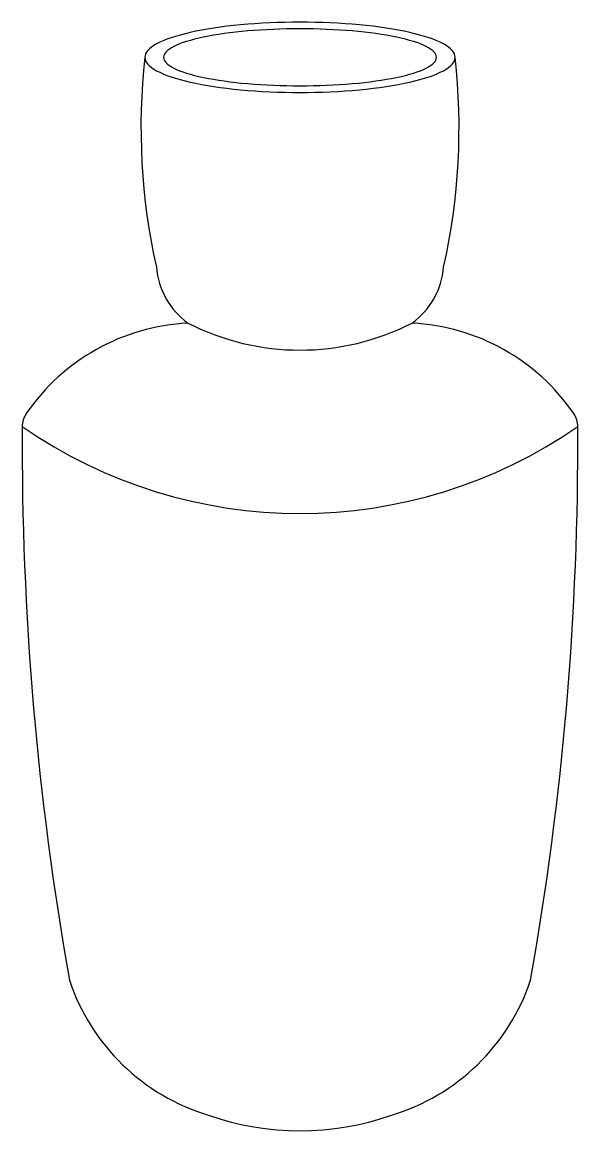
# Model space of a CAD drawing. Extents: x -12.4 to 11.7, y -46.6 to 1.4.
import ezdxf

# ---------------------------------------------------------------- set-up
doc = ezdxf.new("R2010")
doc.units = 0
doc.layers.get('0').update_dxf_attribs({"linetype": 'CONTINUOUS'})

msp = doc.modelspace()

# ---------------------------------------------------------------- linework, layer by layer
for points in [[(-7.096, -0.137, 0), (-7.088, -0.212, 0), (-7.064, -0.286, 0), (-7.024, -0.36, 0), (-6.967, -0.434, 0), (-6.895, -0.507, 0), (-6.807, -0.579, 0), (-6.703, -0.649, 0), (-6.585, -0.719, 0), (-6.451, -0.787, 0), (-6.302, -0.854, 0), (-6.14, -0.919, 0), (-5.963, -0.982, 0), (-5.773, -1.043, 0), (-5.57, -1.102, 0), (-5.354, -1.159, 0), (-5.127, -1.213, 0), (-4.888, -1.264, 0), (-4.638, -1.313, 0), (-4.378, -1.359, 0), (-4.108, -1.402, 0), (-3.829, -1.442, 0), (-3.542, -1.478, 0), (-3.247, -1.512, 0), (-2.945, -1.542, 0), (-2.637, -1.569, 0), (-2.324, -1.593, 0), (-2.006, -1.613, 0), (-1.684, -1.629, 0), (-1.358, -1.642, 0), (-1.031, -1.651, 0), (-0.702, -1.656, 0), (-0.372, -1.658, 0), (-0.042, -1.656, 0), (0.287, -1.651, 0), (0.615, -1.642, 0), (0.94, -1.629, 0), (1.262, -1.613, 0), (1.58, -1.593, 0), (1.894, -1.569, 0), (2.202, -1.542, 0), (2.503, -1.512, 0), (2.798, -1.478, 0), (3.085, -1.442, 0), (3.364, -1.402, 0), (3.634, -1.359, 0), (3.894, -1.313, 0), (4.144, -1.264, 0), (4.383, -1.213, 0), (4.611, -1.159, 0), (4.827, -1.102, 0), (5.03, -1.043, 0), (5.22, -0.982, 0), (5.396, -0.919, 0), (5.559, -0.854, 0), (5.707, -0.787, 0), (5.841, -0.719, 0), (5.96, -0.649, 0), (6.063, -0.579, 0), (6.151, -0.507, 0), (6.224, -0.434, 0), (6.28, -0.36, 0), (6.321, -0.286, 0), (6.345, -0.212, 0), (6.353, -0.137, 0), (6.345, -0.062, 0), (6.321, 0.012, 0), (6.28, 0.086, 0), (6.224, 0.16, 0), (6.151, 0.233, 0), (6.063, 0.305, 0), (5.96, 0.375, 0), (5.841, 0.445, 0), (5.707, 0.513, 0), (5.559, 0.58, 0), (5.396, 0.645, 0), (5.22, 0.708, 0), (5.03, 0.769, 0), (4.827, 0.828, 0), (4.611, 0.885, 0), (4.383, 0.939, 0), (4.144, 0.99, 0), (3.894, 1.039, 0), (3.634, 1.085, 0), (3.364, 1.128, 0), (3.085, 1.168, 0), (2.798, 1.205, 0), (2.503, 1.238, 0), (2.202, 1.268, 0), (1.894, 1.295, 0), (1.58, 1.319, 0), (1.262, 1.339, 0), (0.94, 1.355, 0), (0.615, 1.368, 0), (0.287, 1.377, 0), (-0.042, 1.382, 0), (-0.372, 1.384, 0), (-0.702, 1.382, 0), (-1.031, 1.377, 0), (-1.358, 1.368, 0), (-1.684, 1.355, 0), (-2.006, 1.339, 0), (-2.324, 1.319, 0), (-2.637, 1.295, 0), (-2.945, 1.268, 0), (-3.247, 1.238, 0), (-3.542, 1.205, 0), (-3.829, 1.168, 0), (-4.108, 1.128, 0), (-4.378, 1.085, 0), (-4.638, 1.039, 0), (-4.888, 0.99, 0), (-5.127, 0.939, 0), (-5.354, 0.885, 0), (-5.57, 0.828, 0), (-5.773, 0.769, 0), (-5.963, 0.708, 0), (-6.14, 0.645, 0), (-6.302, 0.58, 0), (-6.451, 0.513, 0), (-6.585, 0.445, 0), (-6.703, 0.375, 0), (-6.807, 0.305, 0), (-6.895, 0.233, 0), (-6.967, 0.16, 0), (-7.024, 0.086, 0), (-7.064, 0.012, 0), (-7.088, -0.062, 0), (-7.096, -0.137, 0)], [(-6.287, -0.137, 0), (-6.28, -0.197, 0), (-6.259, -0.258, 0), (-6.223, -0.318, 0), (-6.173, -0.377, 0), (-6.11, -0.436, 0), (-6.032, -0.495, 0), (-5.941, -0.552, 0), (-5.837, -0.609, 0), (-5.719, -0.664, 0), (-5.589, -0.718, 0), (-5.446, -0.771, 0), (-5.29, -0.822, 0), (-5.123, -0.871, 0), (-4.944, -0.919, 0), (-4.755, -0.965, 0), (-4.555, -1.008, 0), (-4.344, -1.05, 0), (-4.124, -1.09, 0), (-3.896, -1.127, 0), (-3.658, -1.162, 0), (-3.413, -1.194, 0), (-3.16, -1.224, 0), (-2.901, -1.251, 0), (-2.635, -1.275, 0), (-2.365, -1.297, 0), (-2.089, -1.316, 0), (-1.809, -1.332, 0), (-1.526, -1.346, 0), (-1.24, -1.356, 0), (-0.952, -1.363, 0), (-0.662, -1.368, 0), (-0.372, -1.369, 0), (-0.081, -1.368, 0), (0.208, -1.363, 0), (0.496, -1.356, 0), (0.782, -1.346, 0), (1.066, -1.332, 0), (1.345, -1.316, 0), (1.621, -1.297, 0), (1.892, -1.275, 0), (2.157, -1.251, 0), (2.417, -1.224, 0), (2.669, -1.194, 0), (2.915, -1.162, 0), (3.152, -1.127, 0), (3.381, -1.09, 0), (3.601, -1.05, 0), (3.811, -1.008, 0), (4.011, -0.965, 0), (4.201, -0.919, 0), (4.38, -0.871, 0), (4.547, -0.822, 0), (4.702, -0.771, 0), (4.845, -0.718, 0), (4.976, -0.664, 0), (5.093, -0.609, 0), (5.198, -0.552, 0), (5.289, -0.495, 0), (5.366, -0.436, 0), (5.43, -0.377, 0), (5.48, -0.318, 0), (5.515, -0.258, 0), (5.537, -0.197, 0), (5.544, -0.137, 0), (5.537, -0.076, 0), (5.515, -0.016, 0), (5.48, 0.044, 0), (5.43, 0.103, 0), (5.366, 0.162, 0), (5.289, 0.221, 0), (5.198, 0.278, 0), (5.093, 0.335, 0), (4.976, 0.39, 0), (4.845, 0.444, 0), (4.702, 0.497, 0), (4.547, 0.548, 0), (4.38, 0.597, 0), (4.201, 0.645, 0), (4.011, 0.691, 0), (3.811, 0.734, 0), (3.601, 0.776, 0), (3.381, 0.816, 0), (3.152, 0.853, 0), (2.915, 0.888, 0), (2.669, 0.92, 0), (2.417, 0.95, 0), (2.157, 0.977, 0), (1.892, 1.002, 0), (1.621, 1.023, 0), (1.345, 1.042, 0), (1.066, 1.058, 0), (0.782, 1.072, 0), (0.496, 1.082, 0), (0.208, 1.089, 0), (-0.081, 1.094, 0), (-0.372, 1.095, 0), (-0.662, 1.094, 0), (-0.952, 1.089, 0), (-1.24, 1.082, 0), (-1.526, 1.072, 0), (-1.809, 1.058, 0), (-2.089, 1.042, 0), (-2.365, 1.023, 0), (-2.635, 1.002, 0), (-2.901, 0.977, 0), (-3.16, 0.95, 0), (-3.413, 0.92, 0), (-3.658, 0.888, 0), (-3.896, 0.853, 0), (-4.124, 0.816, 0), (-4.344, 0.776, 0), (-4.555, 0.734, 0), (-4.755, 0.691, 0), (-4.944, 0.645, 0), (-5.123, 0.597, 0), (-5.29, 0.548, 0), (-5.446, 0.497, 0), (-5.589, 0.444, 0), (-5.719, 0.39, 0), (-5.837, 0.335, 0), (-5.941, 0.278, 0), (-6.032, 0.221, 0), (-6.11, 0.162, 0), (-6.173, 0.103, 0), (-6.223, 0.044, 0), (-6.259, -0.016, 0), (-6.28, -0.076, 0), (-6.287, -0.137, 0)]]:
    msp.add_polyline3d(points)
for centre, radius, start, end in [((20.382, -3.189), 27.647, 173.6623, 192.616), ((-21.125, -3.189), 27.647, 347.384, 6.3377), ((-3.29, -8.957), 3.319, 184.672, 234.2171), ((2.547, -8.957), 3.319, 305.7829, 355.328), ((-4.766, -20.699), 9.062, 92.9409, 145.534), ((-0.372, -2.158), 10.663, 242.8901, 297.1099), ((4.022, -20.699), 9.062, 34.466, 87.0591), ((-11.412, -16.137), 1, 145.534, 179.6952), ((10.669, -16.137), 1, 0.3048, 34.466), ((120.877, -16.84), 133.292, 179.69525, 190.0572), ((-0.372, 1.237), 21.134, 235.268, 304.732), ((-121.621, -16.84), 133.292, 349.9428, 0.30475), ((-1.736, -37.243), 9.096, 198.4173, 253.4229), ((0.992, -37.243), 9.096, 286.5771, 341.5827), ((-0.372, -34.764), 11.877, 250.528, 289.472)]:
    msp.add_arc(centre, radius, start, end)

doc.saveas('drawing.dxf')
